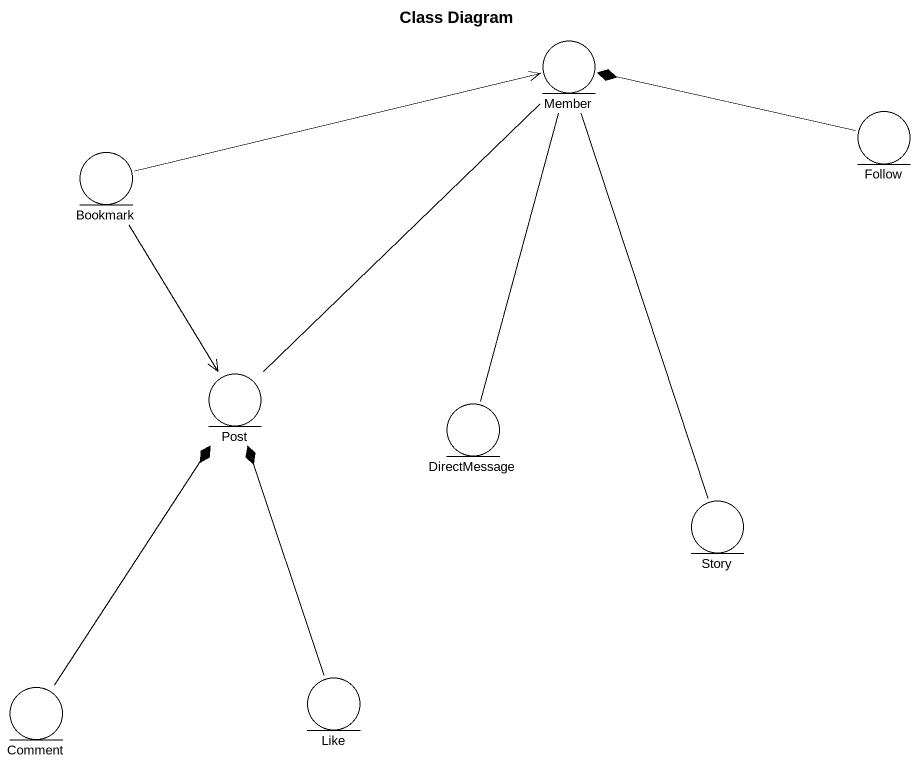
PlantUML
@startuml
title Class Diagram
entity Member
entity Follow
entity Bookmark
entity Post
entity DirectMessage
entity Story
entity Comment
entity Like
Follow -left-* Member
Bookmark -right-> Member
Bookmark --> Post
Post -up- Member
DirectMessage -up- Member
Story -up- Member
Comment -up-* Post
Like -up-* Post
@enduml
